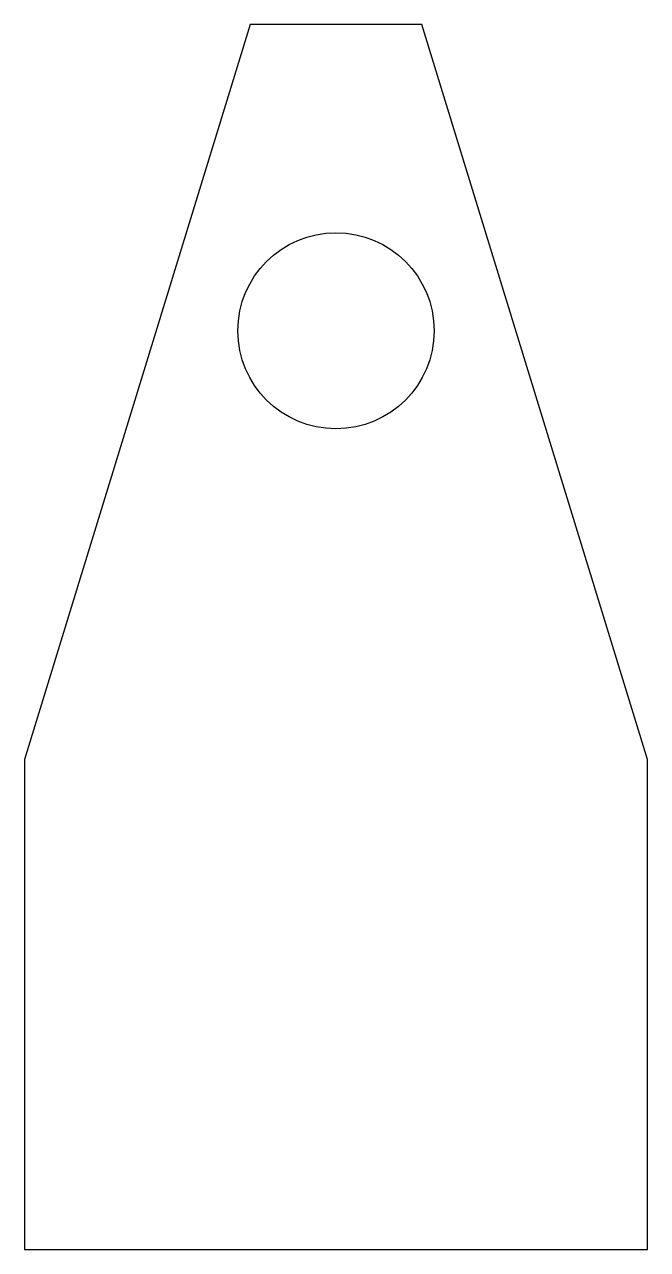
# Model space of a CAD drawing. Header units: millimetres. Extents: x 0 to 51, y 0 to 100.
import ezdxf

# ---------------------------------------------------------------- set-up
doc = ezdxf.new("R2010")
doc.units = ezdxf.units.MM
doc.layers.add('CUT_HOLES', color=7, linetype='Continuous')
doc.layers.add('CUT_OUTER', color=7, linetype='Continuous')

msp = doc.modelspace()

# ---------------------------------------------------------------- linework, layer by layer
at = {"layer": 'CUT_HOLES'}
msp.add_circle((25.4, 75), 8, dxfattribs=at)
at = {"layer": 'CUT_OUTER'}
msp.add_lwpolyline([(0, 0), (50.8, 0), (50.8, 40), (32.4, 100), (18.4, 100), (0, 40)], close=True, dxfattribs=at)

doc.saveas('drawing.dxf')
